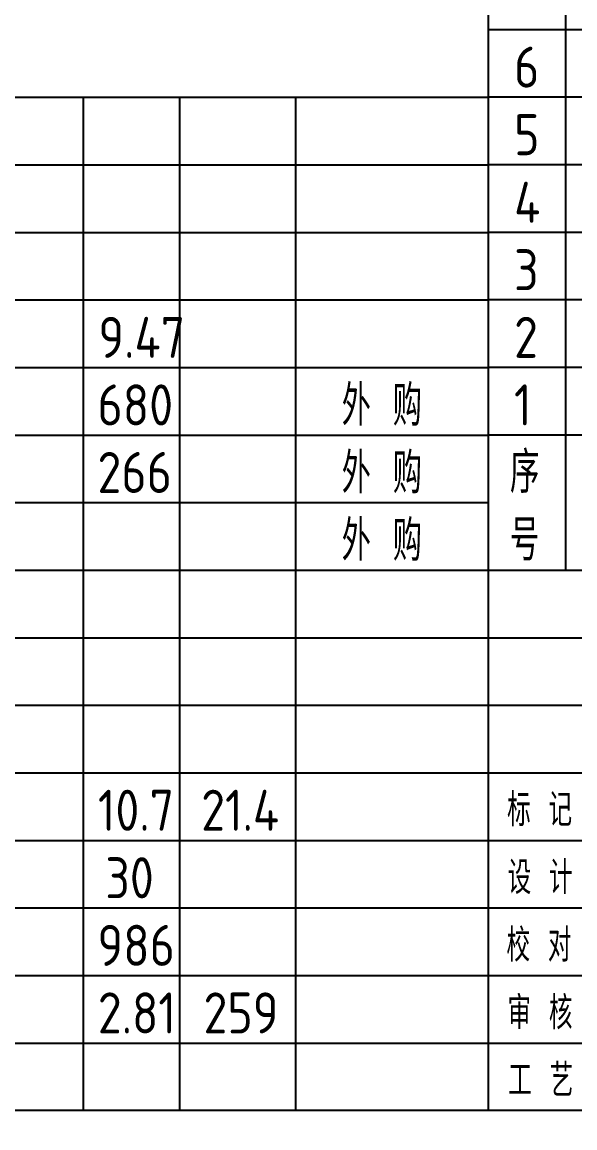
# Model space of a CAD drawing. Extents: x 900 to 66750, y -16816 to 61910.
# Drawn here: x 1081.8 to 1139.1, y -3926.7 to -3812.2 of the extents above; entities that cross this region are included whole.
import ezdxf

# ---------------------------------------------------------------- set-up
doc = ezdxf.new("R2010")
doc.units = 0
doc.linetypes.add('DASHDOT', pattern=[18, 15, -1, 1, -1])
doc.layers.get('0').update_dxf_attribs({"linetype": 'DASHDOT'})
for name, color, linetype in [('1', 7, 'CONTINUOUS'), ('12', 7, 'CONTINUOUS'), ('2', 4, 'CONTINUOUS'), ('3', 7, 'CONTINUOUS'), ('8', 3, 'CONTINUOUS'), ('9', 134, 'CONTINUOUS')]:
    doc.layers.add(name, color=color, linetype=linetype)
doc.styles.get("Standard").update_dxf_attribs({"font": 'gbenor.shx', "bigfont": 'gbcbig.shx'})
doc.dimstyles.get("Standard").update_dxf_attribs({"dimtxt": 3.5, "dimasz": 4, "dimexe": 2, "dimexo": 0, "dimgap": 1, "dimtad": 1, "dimtoh": 1, "dimdec": 4, "dimzin": 0, "dimdsep": 46, "dimtxsty": 'Standard', "dimcen": 0, "dimadec": 0, "dimazin": 0, "dimtfac": 1, "dimtdec": 4, "dimtmove": 0, "dimatfit": 0, "dimfxl": 1, "dimtolj": 1, "dimtzin": 0, "dimarcsym": 0})

# ---------------------------------------------------------------- blocks, each defined once
blk = doc.blocks.new('Cadt1')
at = {"layer": '1'}
for p, q in [((1130.15, -3924.96), (1130.15, -3791.96)), ((1130.15, -3868.96), (1310.15, -3868.96)), ((1130.15, -3889.96), (1210.15, -3889.96)), ((1130.15, -3896.96), (1260.15, -3896.96)), ((1130.15, -3903.96), (1210.15, -3903.96)), ((1310.15, -3924.96), (925.15, -3924.96))]:
    blk.add_line(p, q, dxfattribs=at)
at = {"layer": '2'}
for p, q in [((1130.15, -3875.96), (1210.15, -3875.96, 1)), ((1130.15, -3882.96), (1210.15, -3882.96)), ((1130.15, -3910.96), (1210.15, -3910.96)), ((1130.15, -3917.96), (1210.15, -3917.96))]:
    blk.add_line(p, q, dxfattribs=at)
at = {"layer": '3', "char_height": 3.4, "width": 65536, "attachment_point": 7}
for s, insert in [('标 记', (1132.06, -3895.5)), ('设 计', (1132.12, -3902.53)), ('审 核', (1132.1, -3916.53)), ('工 艺', (1132.18, -3923.53))]:
    blk.add_mtext(s, dxfattribs=dict(at, insert=insert))
blk = doc.blocks.new('*D11')
at = {"layer": '8'}
for p, q in [((1082.14, -3642.39), (1101.06, -3646.27)), ((1084.49, -3643.35), (1084.68, -3642.43)), ((1089.48, -3643.89), (1084.49, -3643.35)), ((1084.68, -3642.43), (1089.48, -3643.89)), ((1089.53, -3643.68), (1088.86, -3646.96)), ((1090.1, -3643.8), (1089.43, -3647.07)), ((1090.06, -3644.01), (1095.05, -3644.56)), ((1094.86, -3645.48), (1090.06, -3644.01)), ((1095.05, -3644.56), (1094.86, -3645.48))]:
    blk.add_line(p, q, dxfattribs=at)
at = {"layer": '12', "insert": (1095.82, -3643.37), "char_height": 4.25, "width": 65536, "attachment_point": 7, "rotation": 348.4043}
blk.add_mtext('12', dxfattribs=at)

msp = doc.modelspace()

# ---------------------------------------------------------------- linework, layer by layer
at = {"layer": '1'}
for p, q in [((1138.15144, -3868.95856), (1138.15144, -3791.95856)), ((1088.15144, -3924.95856), (1088.15144, -3819.95856)), ((1110.15144, -3924.95856), (1110.15144, -3819.95856)), ((1310.15144, -3854.95856), (1130.15144, -3854.95856))]:
    msp.add_line(p, q, dxfattribs=at)
at = {"layer": '2'}
for p, q in [((1098.15144, -3924.95856), (1098.15144, -3819.95856)), ((950.15144, -3840.95856), (1130.15144, -3840.95856))]:
    msp.add_line(p, q, dxfattribs=at)
at = {"layer": '9'}
for p, q in [((1310.15144, -3812.95856), (1130.15144, -3812.95856)), ((950.15144, -3819.95856), (1130.15144, -3819.95856)), ((1310.15144, -3819.95856), (1130.15144, -3819.95856)), ((950.15144, -3826.95856), (1130.15144, -3826.95856)), ((1310.15144, -3826.95856), (1130.15144, -3826.95856)), ((950.15144, -3833.95856), (1130.15144, -3833.95856)), ((1310.15144, -3833.95856), (1130.15144, -3833.95856)), ((1310.15144, -3840.95856), (1130.15144, -3840.95856)), ((950.15144, -3847.95856), (1130.15144, -3847.95856)), ((1310.15144, -3847.95856), (1130.15144, -3847.95856)), ((950.15144, -3854.95856), (1130.15144, -3854.95856)), ((950.15144, -3861.95856), (1130.15144, -3861.95856)), ((950.15144, -3868.95856), (1130.15144, -3868.95856)), ((950.15144, -3875.95856), (1130.15144, -3875.95856)), ((950.15144, -3882.95856), (1130.15144, -3882.95856)), ((950.15144, -3889.95856), (1130.15144, -3889.95856)), ((950.15144, -3896.95856), (1130.15144, -3896.95856)), ((950.15144, -3903.95856), (1130.15144, -3903.95856)), ((950.15144, -3910.95856), (1130.15144, -3910.95856)), ((950.15144, -3917.95856), (1130.15144, -3917.95856))]:
    msp.add_line(p, q, dxfattribs=at)

# ---------------------------------------------------------------- block references
msp.add_blockref('Cadt1', (0, 0))

# ---------------------------------------------------------------- texts
at = {"layer": '2', "width": 65536, "attachment_point": 7}
for s, insert, char_height in [('6', (1132.78426, -3818.95856), 4.25), ('5', (1132.78426, -3825.95856), 4.25), ('4', (1132.78426, -3832.95856), 4.25), ('3', (1132.78426, -3839.95856), 4.25), ('9.47', (1089.70072, -3846.96106), 4.25), ('2', (1132.78426, -3846.95856), 4.25), ('680', (1089.60599, -3853.96106), 4.25), ('外 购', (1114.91887, -3853.99684), 4.197795), ('1', (1132.78426, -3853.95856), 4.25), ('外 购', (1114.91887, -3860.99684), 4.197795), ('序', (1132.35644, -3860.95856), 4.25), ('266', (1089.60599, -3860.96106), 4.25), ('外 购', (1114.91887, -3867.99684), 4.197795), ('号', (1132.35644, -3867.95856), 4.25), ('10.7', (1089.65106, -3895.96106), 4.25), ('30', (1090.41707, -3902.95856), 4.25), ('986', (1089.60599, -3909.96106), 4.25), ('2.81', (1089.64618, -3916.96106), 4.25), ('259', (1100.59676, -3916.96106), 4.25)]:
    msp.add_mtext(s, dxfattribs=dict(at, insert=insert, char_height=char_height))
at = {"layer": '9', "width": 65536, "attachment_point": 7}
for s, insert, char_height in [('21.4', (1100.3575, -3895.96106), 4.25), ('校 对', (1131.9925, -3909.53006), 3.4)]:
    msp.add_mtext(s, dxfattribs=dict(at, insert=insert, char_height=char_height))

# ---------------------------------------------------------------- dimensions: what is measured, and where the dimension line sits
at = {"layer": '8'}
dim = msp.add_aligned_dim(p1=(1089.52661, -3643.68293), p2=(1090.10435, -3643.80148), distance=-0.21585, text='12', dimstyle='Standard', dxfattribs=at)
dim.commit()
dim.dimension.update_dxf_attribs({"geometry": '*D11', "text_midpoint": (1096.99633, -3645.43601)})

doc.saveas('drawing.dxf')
